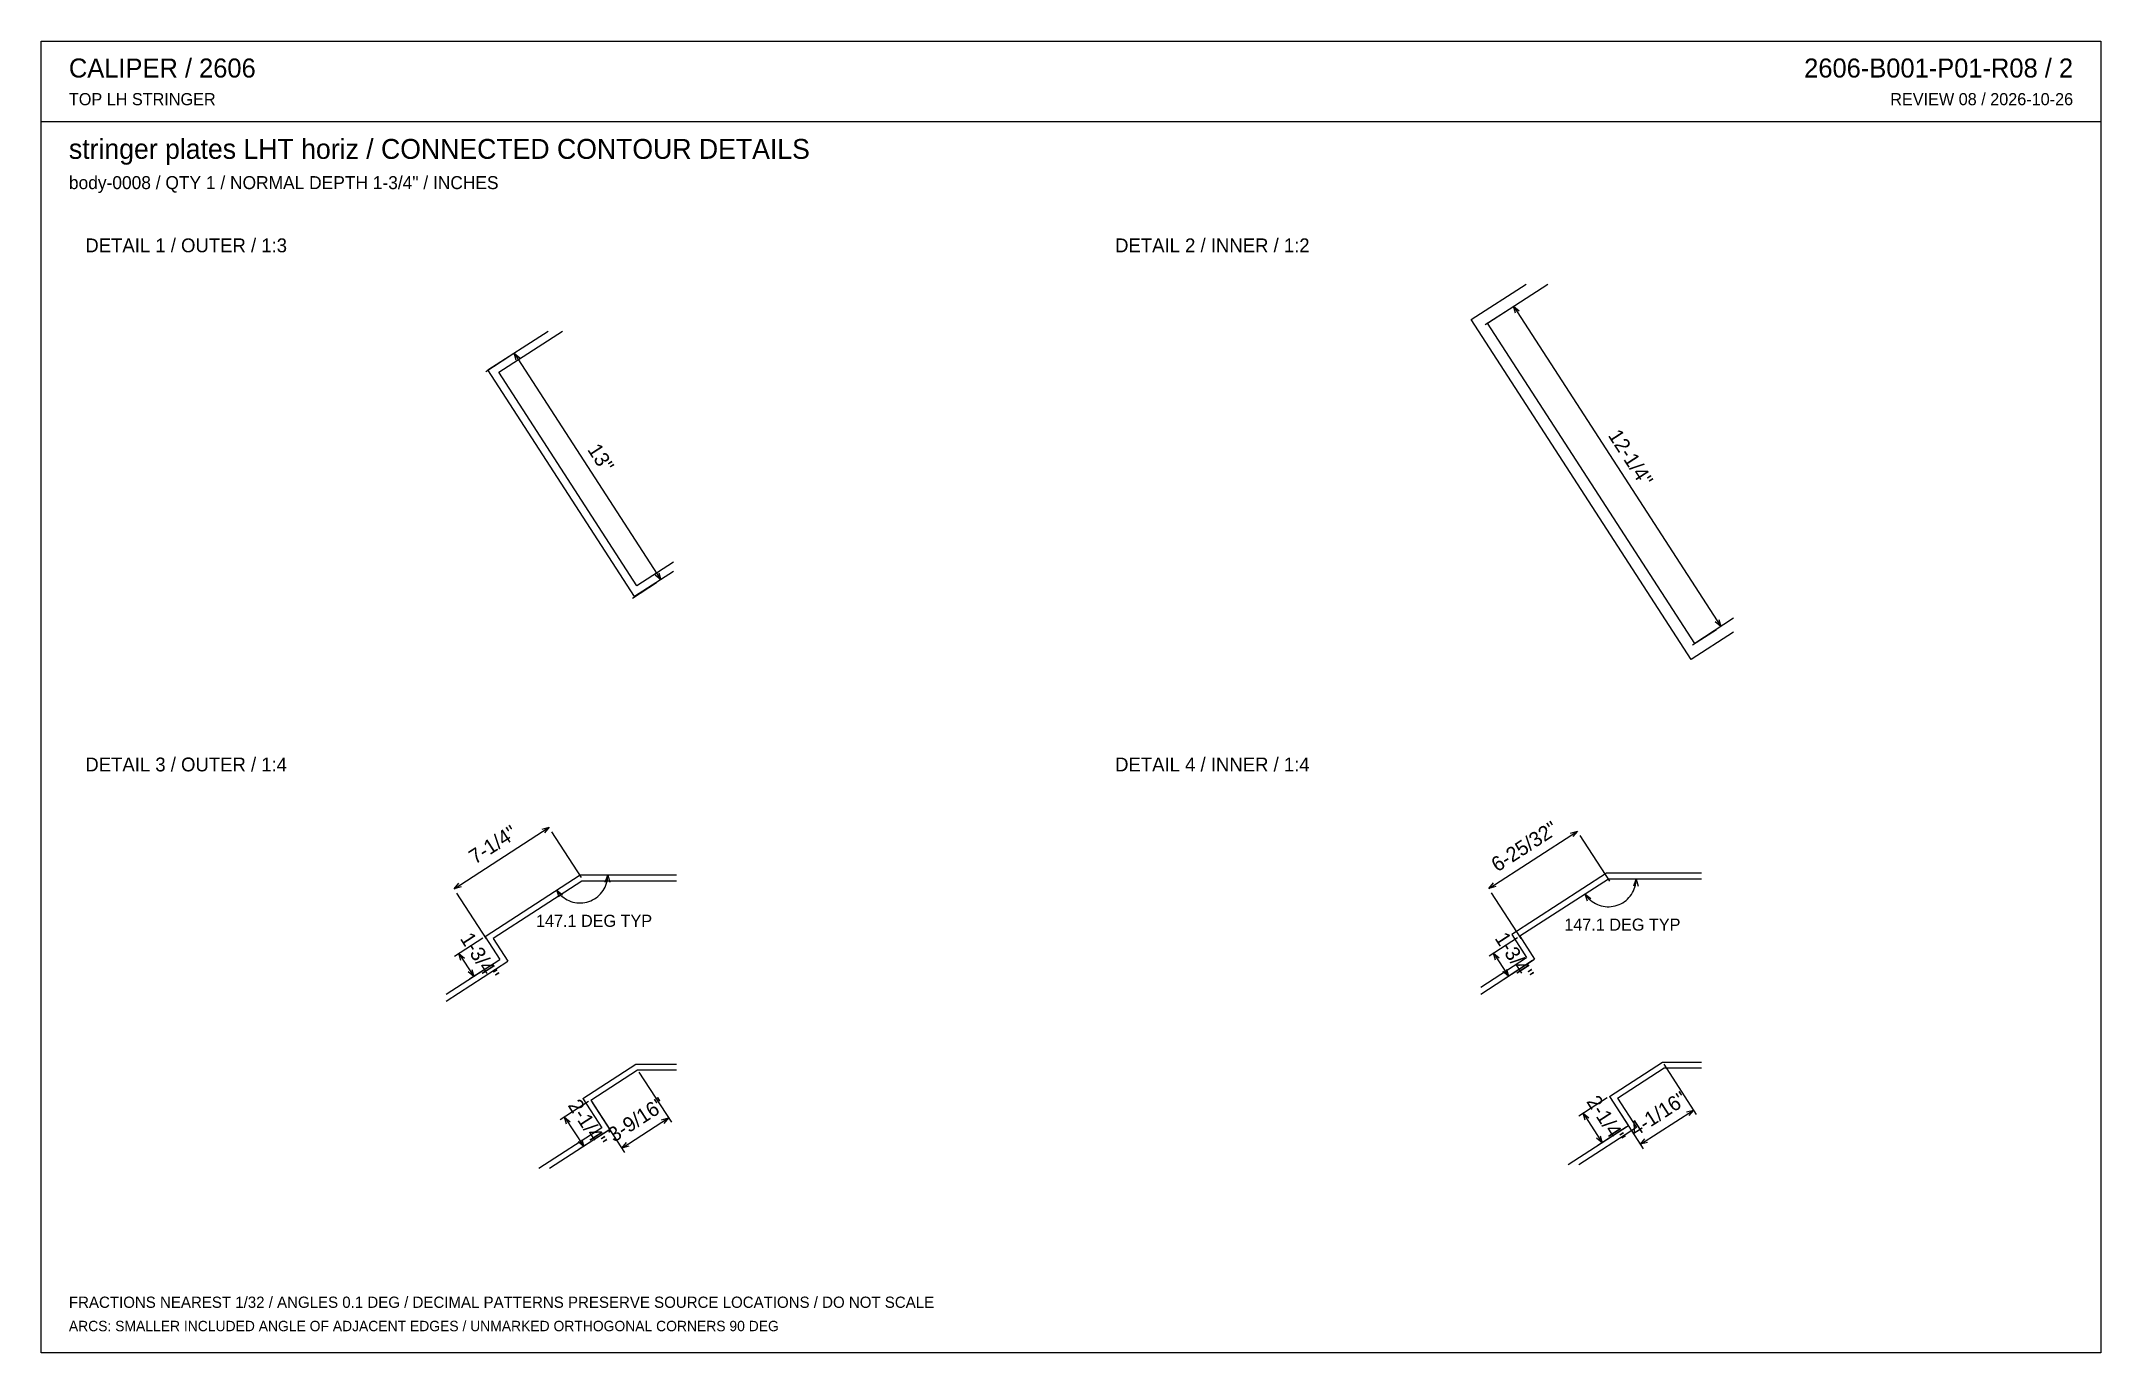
# Model space of a CAD drawing. Header units: inches. Extents: x 0.5 to 33.5, y 0.5 to 21.5.
import ezdxf
from ezdxf.enums import TextEntityAlignment as Align

# ---------------------------------------------------------------- set-up
doc = ezdxf.new("R2010")
doc.units = ezdxf.units.IN
doc.header["$MEASUREMENT"] = 0

msp = doc.modelspace()

# ---------------------------------------------------------------- linework, layer by layer
at = {"layer": 'ANNOTATION'}
for p, q in [((23.649, 16.98), (24.034, 17.228)), ((24.104, 17.274), (27.43, 12.13)), ((24.135, 17.162), (24.104, 17.274)), ((24.104, 17.274), (24.194, 17.199)), ((7.608, 16.227), (7.993, 16.476)), ((8.063, 16.521), (10.416, 12.883)), ((8.094, 16.409), (8.063, 16.521)), ((8.063, 16.521), (8.152, 16.447)), ((10.416, 12.883), (10.326, 12.957)), ((10.385, 12.995), (10.416, 12.883)), ((9.961, 12.589), (10.346, 12.837)), ((27.399, 12.243), (27.43, 12.13)), ((26.975, 11.836), (27.36, 12.085)), ((27.43, 12.13), (27.341, 12.205)), ((7.098, 7.922), (8.623, 8.908)), ((8.511, 8.877), (8.623, 8.908)), ((8.623, 8.908), (8.548, 8.819)), ((9.143, 8.103), (8.668, 8.838)), ((23.705, 7.927), (25.127, 8.847)), ((25.015, 8.816), (25.127, 8.847)), ((25.127, 8.847), (25.053, 8.758)), ((25.648, 8.043), (25.172, 8.777)), ((7.098, 7.922), (7.173, 8.012)), ((7.21, 7.953), (7.098, 7.922)), ((9.508, 7.92), (9.523, 7.949)), ((9.523, 7.949), (9.535, 7.979)), ((9.526, 8.029), (9.565, 8.138)), ((9.535, 7.979), (9.546, 8.01)), ((9.546, 8.01), (9.554, 8.041)), ((9.554, 8.041), (9.56, 8.073)), ((9.56, 8.073), (9.564, 8.106)), ((9.564, 8.106), (9.565, 8.138)), ((9.565, 8.138), (9.596, 8.026)), ((23.705, 7.927), (23.779, 8.017)), ((23.817, 7.959), (23.705, 7.927)), ((26.031, 7.968), (26.069, 8.078)), ((26.04, 7.918), (26.05, 7.949)), ((26.05, 7.949), (26.059, 7.981)), ((26.059, 7.981), (26.065, 8.013)), ((26.065, 8.013), (26.068, 8.045)), ((26.068, 8.045), (26.069, 8.078)), ((26.069, 8.078), (26.1, 7.965)), ((7.619, 7.117), (7.143, 7.852)), ((8.747, 7.897), (8.766, 7.87)), ((8.783, 7.786), (8.747, 7.897)), ((8.747, 7.897), (8.839, 7.826)), ((8.766, 7.87), (8.787, 7.845)), ((8.787, 7.845), (8.809, 7.821)), ((8.809, 7.821), (8.833, 7.799)), ((8.833, 7.799), (8.859, 7.779)), ((8.859, 7.779), (8.886, 7.761)), ((8.886, 7.761), (8.914, 7.745)), ((8.914, 7.745), (8.943, 7.731)), ((8.943, 7.731), (8.974, 7.719)), ((8.974, 7.719), (9.005, 7.709)), ((9.005, 7.709), (9.037, 7.702)), ((9.037, 7.702), (9.069, 7.697)), ((9.069, 7.697), (9.101, 7.694)), ((9.101, 7.694), (9.134, 7.694)), ((9.134, 7.694), (9.166, 7.696)), ((9.166, 7.696), (9.199, 7.701)), ((9.199, 7.701), (9.231, 7.708)), ((9.231, 7.708), (9.262, 7.717)), ((9.262, 7.717), (9.292, 7.729)), ((9.292, 7.729), (9.322, 7.742)), ((9.322, 7.742), (9.35, 7.758)), ((9.35, 7.758), (9.378, 7.776)), ((9.378, 7.776), (9.404, 7.796)), ((9.404, 7.796), (9.428, 7.817)), ((9.428, 7.817), (9.451, 7.841)), ((9.451, 7.841), (9.472, 7.866)), ((9.472, 7.866), (9.491, 7.892)), ((9.491, 7.892), (9.508, 7.92)), ((24.225, 7.123), (23.75, 7.857)), ((25.252, 7.836), (25.27, 7.81)), ((25.287, 7.725), (25.252, 7.836)), ((25.252, 7.836), (25.344, 7.765)), ((25.27, 7.81), (25.291, 7.784)), ((25.291, 7.784), (25.313, 7.761)), ((25.313, 7.761), (25.338, 7.739)), ((25.338, 7.739), (25.363, 7.718)), ((25.363, 7.718), (25.39, 7.7)), ((25.39, 7.7), (25.418, 7.684)), ((25.418, 7.684), (25.448, 7.67)), ((25.448, 7.67), (25.478, 7.658)), ((25.478, 7.658), (25.509, 7.648)), ((25.509, 7.648), (25.541, 7.641)), ((25.541, 7.641), (25.573, 7.636)), ((25.573, 7.636), (25.606, 7.634)), ((25.606, 7.634), (25.638, 7.633)), ((25.638, 7.633), (25.671, 7.636)), ((25.671, 7.636), (25.703, 7.64)), ((25.703, 7.64), (25.735, 7.647)), ((25.735, 7.647), (25.766, 7.656)), ((25.766, 7.656), (25.797, 7.668)), ((25.797, 7.668), (25.826, 7.681)), ((25.826, 7.681), (25.855, 7.697)), ((25.855, 7.697), (25.882, 7.715)), ((25.882, 7.715), (25.908, 7.735)), ((25.908, 7.735), (25.932, 7.757)), ((25.932, 7.757), (25.955, 7.78)), ((25.955, 7.78), (25.976, 7.805)), ((25.976, 7.805), (25.995, 7.832)), ((25.995, 7.832), (26.012, 7.859)), ((26.012, 7.859), (26.027, 7.888)), ((26.027, 7.888), (26.04, 7.918)), ((7.561, 7.13), (7.106, 6.836)), ((24.167, 7.135), (23.713, 6.841)), ((7.176, 6.881), (7.414, 6.514)), ((7.207, 6.769), (7.176, 6.881)), ((7.176, 6.881), (7.266, 6.807)), ((7.799, 6.762), (7.344, 6.468)), ((7.382, 6.626), (7.414, 6.514)), ((23.783, 6.886), (24.02, 6.519)), ((23.814, 6.774), (23.783, 6.886)), ((23.783, 6.886), (23.872, 6.812)), ((24.405, 6.768), (23.95, 6.473)), ((23.989, 6.631), (24.02, 6.519)), ((7.414, 6.514), (7.324, 6.588)), ((24.02, 6.519), (23.931, 6.593)), ((10.066, 4.978), (10.586, 4.174)), ((26.515, 5.105), (27.035, 4.3)), ((9.258, 4.506), (8.803, 4.212)), ((9.316, 4.493), (9.836, 3.689)), ((25.605, 4.567), (25.15, 4.272)), ((25.22, 4.318), (25.526, 3.845)), ((25.251, 4.205), (25.22, 4.318)), ((25.22, 4.318), (25.31, 4.243)), ((25.663, 4.554), (26.183, 3.749)), ((26.138, 3.819), (26.99, 4.37)), ((26.878, 4.339), (26.99, 4.37)), ((26.99, 4.37), (26.915, 4.281)), ((8.873, 4.257), (9.179, 3.785)), ((8.904, 4.145), (8.873, 4.257)), ((8.873, 4.257), (8.963, 4.182)), ((9.563, 4.033), (9.109, 3.739)), ((9.791, 3.759), (10.541, 4.244)), ((10.429, 4.212), (10.541, 4.244)), ((10.541, 4.244), (10.466, 4.154)), ((25.911, 4.094), (25.456, 3.8)), ((9.179, 3.785), (9.089, 3.859)), ((9.147, 3.897), (9.179, 3.785)), ((9.791, 3.759), (9.865, 3.848)), ((9.903, 3.79), (9.791, 3.759)), ((25.526, 3.845), (25.436, 3.92)), ((25.495, 3.957), (25.526, 3.845)), ((26.138, 3.819), (26.212, 3.909)), ((26.25, 3.851), (26.138, 3.819))]:
    msp.add_line(p, q, dxfattribs=at)
at = {"layer": 'OUTLINE'}
for p, q in [((0.472, 21.528), (33.528, 21.528)), ((0.472, 0.472), (0.472, 21.528)), ((33.528, 21.528), (33.528, 0.472)), ((0.472, 20.236), (33.528, 20.236)), ((23.425, 17.058), (24.305, 17.627)), ((23.684, 17.002), (24.651, 17.627)), ((7.643, 16.25), (8.609, 16.875)), ((7.816, 16.213), (8.84, 16.875)), ((26.955, 11.6), (23.425, 17.058)), ((27.01, 11.859), (23.684, 17.002)), ((9.996, 12.611), (7.643, 16.25)), ((10.033, 12.784), (7.816, 16.213)), ((10.621, 13.015), (9.996, 12.611)), ((10.621, 13.164), (10.033, 12.784)), ((27.635, 12.263), (27.01, 11.859)), ((27.635, 12.04), (26.955, 11.6)), ((9.121, 8.138), (7.596, 7.152)), ((9.148, 8.045), (7.726, 7.125)), ((10.668, 8.138), (9.121, 8.138)), ((10.668, 8.045), (9.148, 8.045)), ((25.597, 8.171), (24.073, 7.185)), ((25.625, 8.078), (24.202, 7.158)), ((27.117, 8.171), (25.597, 8.171)), ((27.117, 8.078), (25.625, 8.078)), ((7.596, 7.152), (7.834, 6.785)), ((7.726, 7.125), (7.963, 6.757)), ((24.073, 7.185), (24.31, 6.818)), ((24.202, 7.158), (24.44, 6.79)), ((6.971, 6.227), (7.834, 6.785)), ((6.971, 6.116), (7.963, 6.757)), ((23.577, 6.344), (24.31, 6.818)), ((23.577, 6.232), (24.44, 6.79)), ((9.163, 4.556), (10.015, 5.107)), ((9.293, 4.528), (10.043, 5.013)), ((10.015, 5.107), (10.668, 5.107)), ((10.043, 5.013), (10.668, 5.013)), ((25.64, 4.589), (26.492, 5.14)), ((25.77, 4.561), (26.52, 5.046)), ((26.492, 5.14), (27.117, 5.14)), ((26.52, 5.046), (27.117, 5.046)), ((9.163, 4.556), (9.469, 4.084)), ((9.293, 4.528), (9.598, 4.056)), ((25.64, 4.589), (25.946, 4.117)), ((25.77, 4.561), (26.075, 4.089)), ((9.469, 4.084), (8.459, 3.431)), ((9.598, 4.056), (8.632, 3.431)), ((25.946, 4.117), (24.979, 3.492)), ((26.075, 4.089), (25.152, 3.492)), ((33.528, 0.472), (0.472, 0.472))]:
    msp.add_line(p, q, dxfattribs=at)

# ---------------------------------------------------------------- texts
at = {"layer": 'ANNOTATION'}
for s, height, p in [('CALIPER / 2606', 0.30556, (0.917, 20.944)), ('TOP LH STRINGER', 0.19444, (0.917, 20.5)), ('stringer plates LHT horiz / CONNECTED CONTOUR DETAILS', 0.31944, (0.917, 19.639)), ('body-0008 / QTY 1 / NORMAL DEPTH 1-3/4" / INCHES', 0.20833, (0.917, 19.153)), ('DETAIL 1 / OUTER / 1:3', 0.22222, (1.181, 18.139)), ('DETAIL 2 / INNER / 1:2', 0.22222, (17.708, 18.139)), ('DETAIL 3 / OUTER / 1:4', 0.22222, (1.181, 9.806)), ('DETAIL 4 / INNER / 1:4', 0.22222, (17.708, 9.806)), ('FRACTIONS NEAREST 1/32 / ANGLES 0.1 DEG / DECIMAL PATTERNS PRESERVE SOURCE LOCATIONS / DO NOT SCALE', 0.18056, (0.917, 1.194)), ('ARCS: SMALLER INCLUDED ANGLE OF ADJACENT EDGES / UNMARKED ORTHOGONAL CORNERS 90 DEG', 0.16667, (0.917, 0.819))]:
    msp.add_text(s, height=height, dxfattribs=at).set_placement(p)
for s, height, p in [('2606-B001-P01-R08 / 2', 0.30556, (33.083, 20.944)), ('REVIEW 08 / 2026-10-26', 0.19444, (33.083, 20.5))]:
    msp.add_text(s, height=height, dxfattribs=at).set_placement(p, align=Align.RIGHT)
for s, rotation, p in [('12-1/4"', -57.1095, (25.884, 14.777)), ('13"', -57.1095, (9.356, 14.777)), ('7-1/4"', 32.8905, (7.785, 8.532)), ('6-25/32"', 32.8905, (24.34, 8.504)), ('1-3/4"', -57.1095, (7.412, 6.773)), ('1-3/4"', -57.1095, (24.018, 6.778)), ('4-1/16"', 32.8905, (26.488, 4.212)), ('2-1/4"', -57.1095, (9.142, 4.096)), ('3-9/16"', 32.8905, (10.09, 4.118)), ('2-1/4"', -57.1095, (25.49, 4.157))]:
    msp.add_text(s, height=0.2361, rotation=rotation, dxfattribs=at).set_placement(p, align=Align.CENTER)
for p in [(9.345, 7.31), (25.849, 7.249)]:
    msp.add_text('147.1 DEG TYP', height=0.19444, dxfattribs=at).set_placement(p, align=Align.CENTER)

doc.saveas('drawing.dxf')
